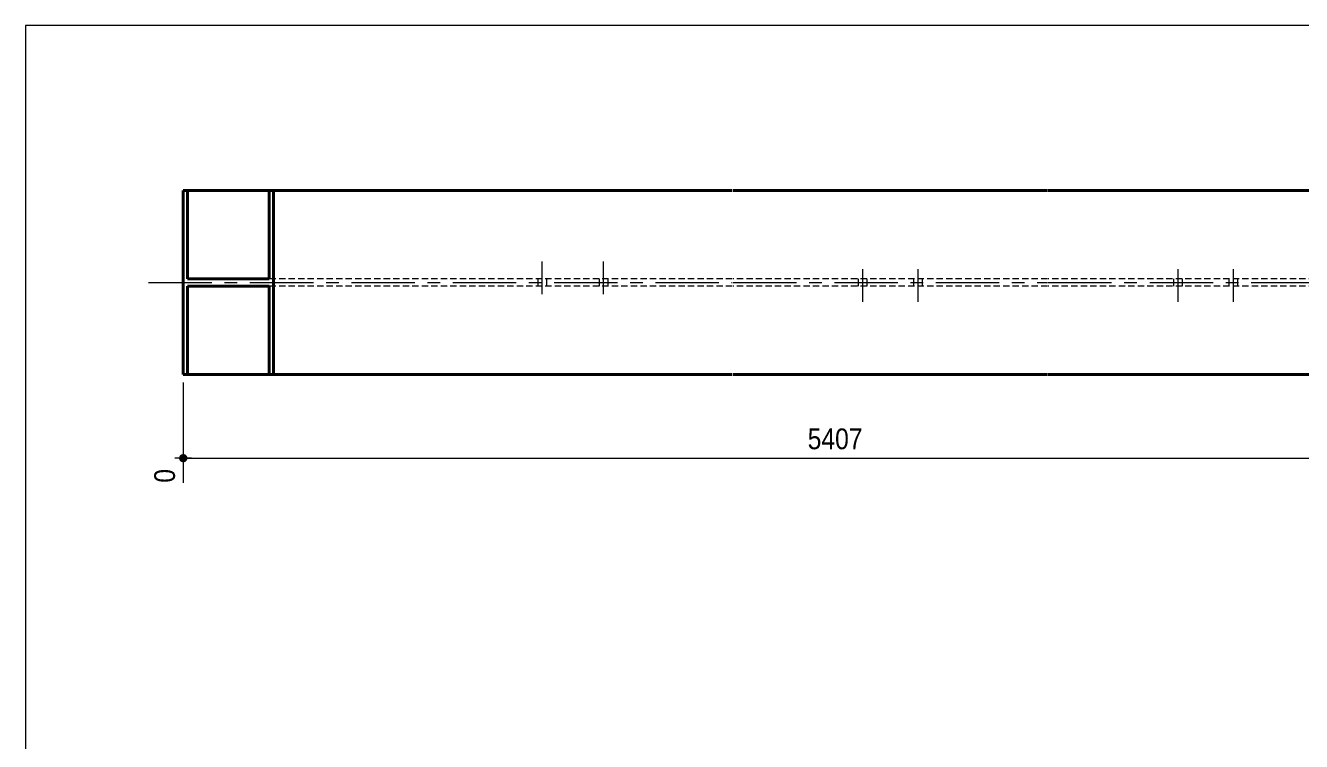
# Model space of a CAD drawing. Header units: millimetres. Extents: x 2 to 410, y 5 to 282.
# Drawn here: x 5 to 164.8, y 192.3 to 282 of the extents above; entities that cross this region are included whole.
import ezdxf

# ---------------------------------------------------------------- set-up
doc = ezdxf.new("R2010")
doc.units = ezdxf.units.MM
for name, pattern in [('AXES', [12.7, 7.9375, -1.5875, 1.5875, -1.5875]), ('CACHE2', [1.190625, 0.79375, -0.396875]), ('INTERROMPUX2', [9.525, 6.35, -3.175])]:
    doc.linetypes.add(name, pattern=pattern)
for name, color, linetype, lineweight in [('Axe', 1, 'Continuous', 0), ('Boulon', 7, 'Continuous', 0), ('Cache', 7, 'Continuous', 0), ('Cotation', 7, 'Continuous', 0), ('Feuille dessin', 5, 'Continuous', 0), ('Piece', 2, 'Continuous', 0)]:
    doc.layers.add(name, color=color, linetype=linetype, lineweight=lineweight)
doc.styles.add('ARIAL', font='ARIAL.TTF')

# ---------------------------------------------------------------- blocks, each defined once
blk = doc.blocks.new('*A27')
at = {"layer": 'Boulon', "linetype": 'INTERROMPUX2', "lineweight": 0}
for p, q in [((116.762684, 251.492506), (116.762684, 247.415583)), ((116.762684, 251.492506), (116.762684, 247.415583)), ((116.224222, 250.280967), (116.224222, 249.35789)), ((116.224222, 250.280967), (116.224222, 249.35789)), ((117.301145, 250.280967), (117.301145, 249.35789)), ((117.301145, 250.280967), (117.301145, 249.35789))]:
    blk.add_line(p, q, dxfattribs=at)
blk = doc.blocks.new('*A28')
at = {"layer": 'Boulon', "linetype": 'INTERROMPUX2', "lineweight": 0}
for p, q in [((109.839607, 251.492506), (109.839607, 247.415583)), ((109.839607, 251.492506), (109.839607, 247.415583)), ((109.301145, 250.280967), (109.301145, 249.35789)), ((109.301145, 250.280967), (109.301145, 249.35789)), ((110.378069, 250.280967), (110.378069, 249.35789)), ((110.378069, 250.280967), (110.378069, 249.35789))]:
    blk.add_line(p, q, dxfattribs=at)
blk = doc.blocks.new('*A31')
at = {"layer": 'Boulon', "linetype": 'INTERROMPUX2', "lineweight": 0}
for p, q in [((156.242631, 251.492506), (156.242631, 247.415583)), ((156.242631, 251.492506), (156.242631, 247.415583)), ((155.704169, 250.280967), (155.704169, 249.35789)), ((155.704169, 250.280967), (155.704169, 249.35789)), ((156.781092, 250.280967), (156.781092, 249.35789)), ((156.781092, 250.280967), (156.781092, 249.35789))]:
    blk.add_line(p, q, dxfattribs=at)
blk = doc.blocks.new('*A32')
at = {"layer": 'Boulon', "linetype": 'INTERROMPUX2', "lineweight": 0}
for p, q in [((149.319554, 251.492506), (149.319554, 247.415583)), ((149.319554, 251.492506), (149.319554, 247.415583)), ((148.781092, 250.280967), (148.781092, 249.35789)), ((148.781092, 250.280967), (148.781092, 249.35789)), ((149.858015, 250.280967), (149.858015, 249.35789)), ((149.858015, 250.280967), (149.858015, 249.35789))]:
    blk.add_line(p, q, dxfattribs=at)
blk = doc.blocks.new('*A33')
at = {"layer": 'Boulon', "linetype": 'INTERROMPUX2', "lineweight": 0}
for p, q in [((69.703287, 248.357891), (69.703287, 252.434814)), ((69.703287, 248.357891), (69.703287, 252.434814)), ((69.164826, 250.280967), (69.164826, 249.35789)), ((69.164826, 250.280967), (69.164826, 249.35789)), ((70.241749, 250.280967), (70.241749, 249.35789)), ((70.241749, 250.280967), (70.241749, 249.35789))]:
    blk.add_line(p, q, dxfattribs=at)
blk = doc.blocks.new('*A34')
at = {"layer": 'Boulon', "linetype": 'INTERROMPUX2', "lineweight": 0}
for p, q in [((77.395595, 248.35789), (77.395595, 252.434814)), ((77.395595, 248.35789), (77.395595, 252.434814)), ((76.857133, 250.280967), (76.857133, 249.35789)), ((76.857133, 250.280967), (76.857133, 249.35789)), ((77.934056, 250.280967), (77.934056, 249.35789)), ((77.934056, 250.280967), (77.934056, 249.35789))]:
    blk.add_line(p, q, dxfattribs=at)
blk = doc.blocks.new('*A36')
at = {"layer": 'Axe', "color": 1, "linetype": 'AXES', "lineweight": 15}
for p, q in [((20.411008, 249.819429), (93.511172, 249.819429)), ((93.611172, 249.819429), (132.991119, 249.819429)), ((133.091119, 249.819429), (172.471066, 249.819429))]:
    blk.add_line(p, q, dxfattribs=at)
at = {"layer": 'Cache', "color": 7, "linetype": 'CACHE2', "lineweight": 20}
for p, q in [((93.511172, 250.280967), (35.534085, 250.280967)), ((93.511172, 249.35789), (35.534085, 249.35789)), ((132.991119, 250.280967), (93.611172, 250.280967)), ((132.991119, 249.35789), (93.611172, 249.35789)), ((172.471066, 250.280967), (133.091119, 250.280967)), ((172.471066, 249.35789), (133.091119, 249.35789))]:
    blk.add_line(p, q, dxfattribs=at)
at = {"layer": 'Piece', "color": 2, "linetype": 'Continuous', "lineweight": 40}
for p, q in [((24.757162, 238.280967), (24.757162, 261.35789)), ((24.757162, 261.35789), (93.511172, 261.35789)), ((25.287931, 250.280967), (25.287931, 261.35789)), ((35.534085, 250.280967), (35.534085, 261.35789)), ((36.064854, 238.280967), (36.064854, 261.35789)), ((93.611172, 261.35789), (132.991119, 261.35789)), ((133.091119, 261.35789), (172.471066, 261.35789)), ((35.534085, 250.280967), (25.287931, 250.280967)), ((25.287931, 238.280967), (25.287931, 249.35789)), ((25.287931, 249.35789), (35.534085, 249.35789)), ((35.534085, 238.280967), (35.534085, 249.35789)), ((93.511172, 238.280967), (24.757162, 238.280967)), ((132.991119, 238.280967), (93.611172, 238.280967)), ((172.471066, 238.280967), (133.091119, 238.280967))]:
    blk.add_line(p, q, dxfattribs=at)
blk = doc.blocks.new('*A37')
at = {"layer": 'Feuille dessin', "linetype": 'Continuous', "lineweight": 0}
for p, q in [((405, 282), (5, 282)), ((5, 282), (5, 5))]:
    blk.add_line(p, q, dxfattribs=at)
blk = doc.blocks.new('*A94')
at = {"layer": 'Cotation'}
blk.add_hatch(color=256, dxfattribs=at).paths.add_polyline_path([(24.73, 227.3), (24.71, 227.3), (24.68, 227.31), (24.66, 227.31), (24.63, 227.32), (24.61, 227.32), (24.58, 227.33), (24.56, 227.34), (24.53, 227.35), (24.51, 227.36), (24.49, 227.37), (24.47, 227.39), (24.45, 227.4), (24.43, 227.42), (24.41, 227.43), (24.39, 227.45), (24.37, 227.47), (24.36, 227.49), (24.34, 227.51), (24.32, 227.53), (24.31, 227.55), (24.3, 227.57), (24.29, 227.6), (24.28, 227.62), (24.27, 227.64), (24.26, 227.67), (24.25, 227.69), (24.25, 227.72), (24.24, 227.74), (24.24, 227.77), (24.24, 227.79), (24.24, 227.82), (24.24, 227.84), (24.24, 227.87), (24.24, 227.9), (24.25, 227.92), (24.25, 227.95), (24.26, 227.97), (24.27, 227.99), (24.28, 228.02), (24.29, 228.04), (24.3, 228.06), (24.31, 228.09), (24.32, 228.11), (24.34, 228.13), (24.36, 228.15), (24.37, 228.17), (24.39, 228.19), (24.41, 228.2), (24.43, 228.22), (24.45, 228.24), (24.47, 228.25), (24.49, 228.27), (24.51, 228.28), (24.53, 228.29), (24.56, 228.3), (24.58, 228.31), (24.61, 228.32), (24.63, 228.32), (24.66, 228.33), (24.68, 228.33), (24.71, 228.34), (24.73, 228.34), (24.76, 228.34), (24.78, 228.34), (24.81, 228.34), (24.83, 228.33), (24.86, 228.33), (24.88, 228.32), (24.91, 228.32), (24.93, 228.31), (24.96, 228.3), (24.98, 228.29), (25, 228.28), (25.02, 228.27), (25.05, 228.25), (25.07, 228.24), (25.09, 228.22), (25.11, 228.2), (25.12, 228.19), (25.14, 228.17), (25.16, 228.15), (25.17, 228.13), (25.19, 228.11), (25.2, 228.09), (25.22, 228.06), (25.23, 228.04), (25.24, 228.02), (25.25, 227.99), (25.25, 227.97), (25.26, 227.95), (25.27, 227.92), (25.27, 227.9), (25.27, 227.87), (25.28, 227.84), (25.28, 227.82), (25.28, 227.79), (25.27, 227.77), (25.27, 227.74), (25.27, 227.72), (25.26, 227.69), (25.25, 227.67), (25.25, 227.64), (25.24, 227.62), (25.23, 227.6), (25.22, 227.57), (25.2, 227.55), (25.19, 227.53), (25.17, 227.51), (25.16, 227.49), (25.14, 227.47), (25.12, 227.45), (25.11, 227.43), (25.09, 227.42), (25.07, 227.4), (25.05, 227.39), (25.02, 227.37), (25, 227.36), (24.98, 227.35), (24.96, 227.34), (24.93, 227.33), (24.91, 227.32), (24.88, 227.32), (24.86, 227.31), (24.83, 227.31), (24.81, 227.3), (24.78, 227.3), (24.76, 227.3)], flags=17)
at = {"layer": 'Cotation', "linetype": 'Continuous', "lineweight": 0}
for p, q in [((24.76, 237.28), (24.76, 224.75)), ((24.76, 228.86), (24.76, 226.78)), ((25.8, 227.82), (23.72, 227.82)), ((24.76, 227.82), (23.72, 227.82)), ((24.76, 227.82), (188.88, 227.82))]:
    blk.add_line(p, q, dxfattribs=at)
at = {"layer": 'Cotation'}
blk.add_point((24.76, 227.82), dxfattribs=at)
at = {"layer": 'Cotation', "style": 'ARIAL', "width": 0.85}
blk.add_text('5407', height=2.6, dxfattribs=at).set_placement((102.96, 228.94))
blk.add_text('0', height=2.6, rotation=90.0002, dxfattribs=at).set_placement((23.72, 224.75))

msp = doc.modelspace()

# ---------------------------------------------------------------- block references
at = {"lineweight": 0}
for name in ['*A37', '*A36', '*A94', '*A33', '*A34', '*A28', '*A27', '*A32', '*A31']:
    msp.add_blockref(name, (0, 0), dxfattribs=at)

doc.saveas('drawing.dxf')
